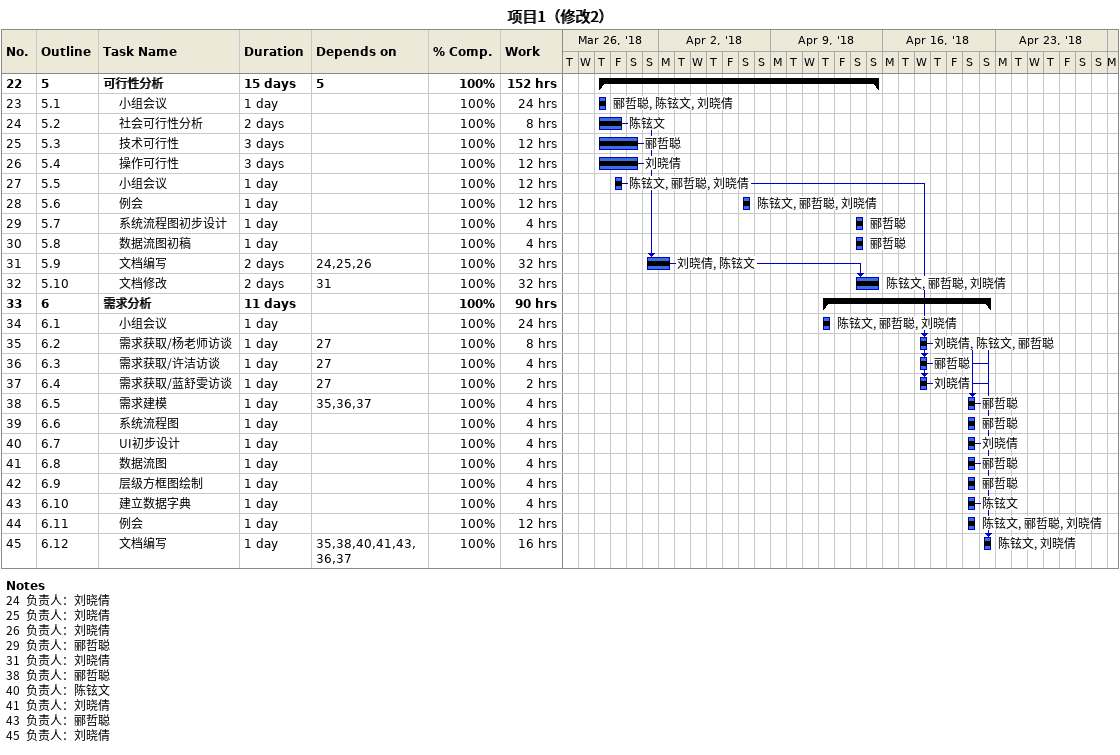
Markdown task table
项目1（修改2）

| ID | WBS | Task | Duration | Start | Finish | Predecessors | Resources | % complete | Work (h) |
|---|---|---|---|---|---|---|---|---|---|
| 22 | 5 | **可行性分析** | 15d | 2018-03-29 | 2018-04-15 | 5 |  | 100 | 152 |
| 23 | 5.1 | 小组会议 | 1d | 2018-03-29 | 2018-03-29 |  | 郦哲聪, 陈铉文, 刘晓倩 | 100 | 24 |
| 24 | 5.2 | 社会可行性分析 | 2d | 2018-03-29 | 2018-03-30 |  | 陈铉文 | 100 | 8 |
| 25 | 5.3 | 技术可行性 | 3d | 2018-03-29 | 2018-03-31 |  | 郦哲聪 | 100 | 12 |
| 26 | 5.4 | 操作可行性 | 3d | 2018-03-29 | 2018-03-31 |  | 刘晓倩 | 100 | 12 |
| 27 | 5.5 | 小组会议 | 1d | 2018-03-30 | 2018-03-30 |  | 陈铉文, 郦哲聪, 刘晓倩 | 100 | 12 |
| 28 | 5.6 | 例会 | 1d | 2018-04-07 | 2018-04-07 |  | 陈铉文, 郦哲聪, 刘晓倩 | 100 | 12 |
| 29 | 5.7 | 系统流程图初步设计 | 1d | 2018-04-14 | 2018-04-14 |  | 郦哲聪 | 100 | 4 |
| 30 | 5.8 | 数据流图初稿 | 1d | 2018-04-14 | 2018-04-14 |  | 郦哲聪 | 100 | 4 |
| 31 | 5.9 | 文档编写 | 2d | 2018-04-01 | 2018-04-02 | 24, 25, 26 | 刘晓倩, 陈铉文 | 100 | 32 |
| 32 | 5.10 | 文档修改 | 2d | 2018-04-14 | 2018-04-15 | 31 | 陈铉文, 郦哲聪, 刘晓倩 | 100 | 32 |
| 33 | 6 | **需求分析** | 11d | 2018-04-12 | 2018-04-22 |  |  | 100 | 90 |
| 34 | 6.1 | 小组会议 | 1d | 2018-04-12 | 2018-04-12 |  | 陈铉文, 郦哲聪, 刘晓倩 | 100 | 24 |
| 35 | 6.2 | 需求获取/杨老师访谈 | 1d | 2018-04-18 | 2018-04-18 | 27 | 刘晓倩, 陈铉文, 郦哲聪 | 100 | 8 |
| 36 | 6.3 | 需求获取/许洁访谈 | 1d | 2018-04-18 | 2018-04-18 | 27 | 郦哲聪 | 100 | 4 |
| 37 | 6.4 | 需求获取/蓝舒雯访谈 | 1d | 2018-04-18 | 2018-04-18 | 27 | 刘晓倩 | 100 | 2 |
| 38 | 6.5 | 需求建模 | 1d | 2018-04-21 | 2018-04-21 | 35, 36, 37 | 郦哲聪 | 100 | 4 |
| 39 | 6.6 | 系统流程图 | 1d | 2018-04-21 | 2018-04-21 |  | 郦哲聪 | 100 | 4 |
| 40 | 6.7 | UI初步设计 | 1d | 2018-04-21 | 2018-04-21 |  | 刘晓倩 | 100 | 4 |
| 41 | 6.8 | 数据流图 | 1d | 2018-04-21 | 2018-04-21 |  | 郦哲聪 | 100 | 4 |
| 42 | 6.9 | 层级方框图绘制 | 1d | 2018-04-21 | 2018-04-21 |  | 郦哲聪 | 100 | 4 |
| 43 | 6.10 | 建立数据字典 | 1d | 2018-04-21 | 2018-04-21 |  | 陈铉文 | 100 | 4 |
| 44 | 6.11 | 例会 | 1d | 2018-04-21 | 2018-04-21 |  | 陈铉文, 郦哲聪, 刘晓倩 | 100 | 12 |
| 45 | 6.12 | 文档编写 | 1d | 2018-04-22 | 2018-04-22 | 35, 38, 40, 41, 43, 36, 37 | 陈铉文, 刘晓倩 | 100 | 16 |

Notes
- 24: 负责人：刘晓倩
- 25: 负责人：刘晓倩
- 26: 负责人：刘晓倩
- 29: 负责人：郦哲聪
- 31: 负责人：刘晓倩
- 38: 负责人：郦哲聪
- 40: 负责人：陈铉文
- 41: 负责人：刘晓倩
- 43: 负责人：郦哲聪
- 45: 负责人：刘晓倩
